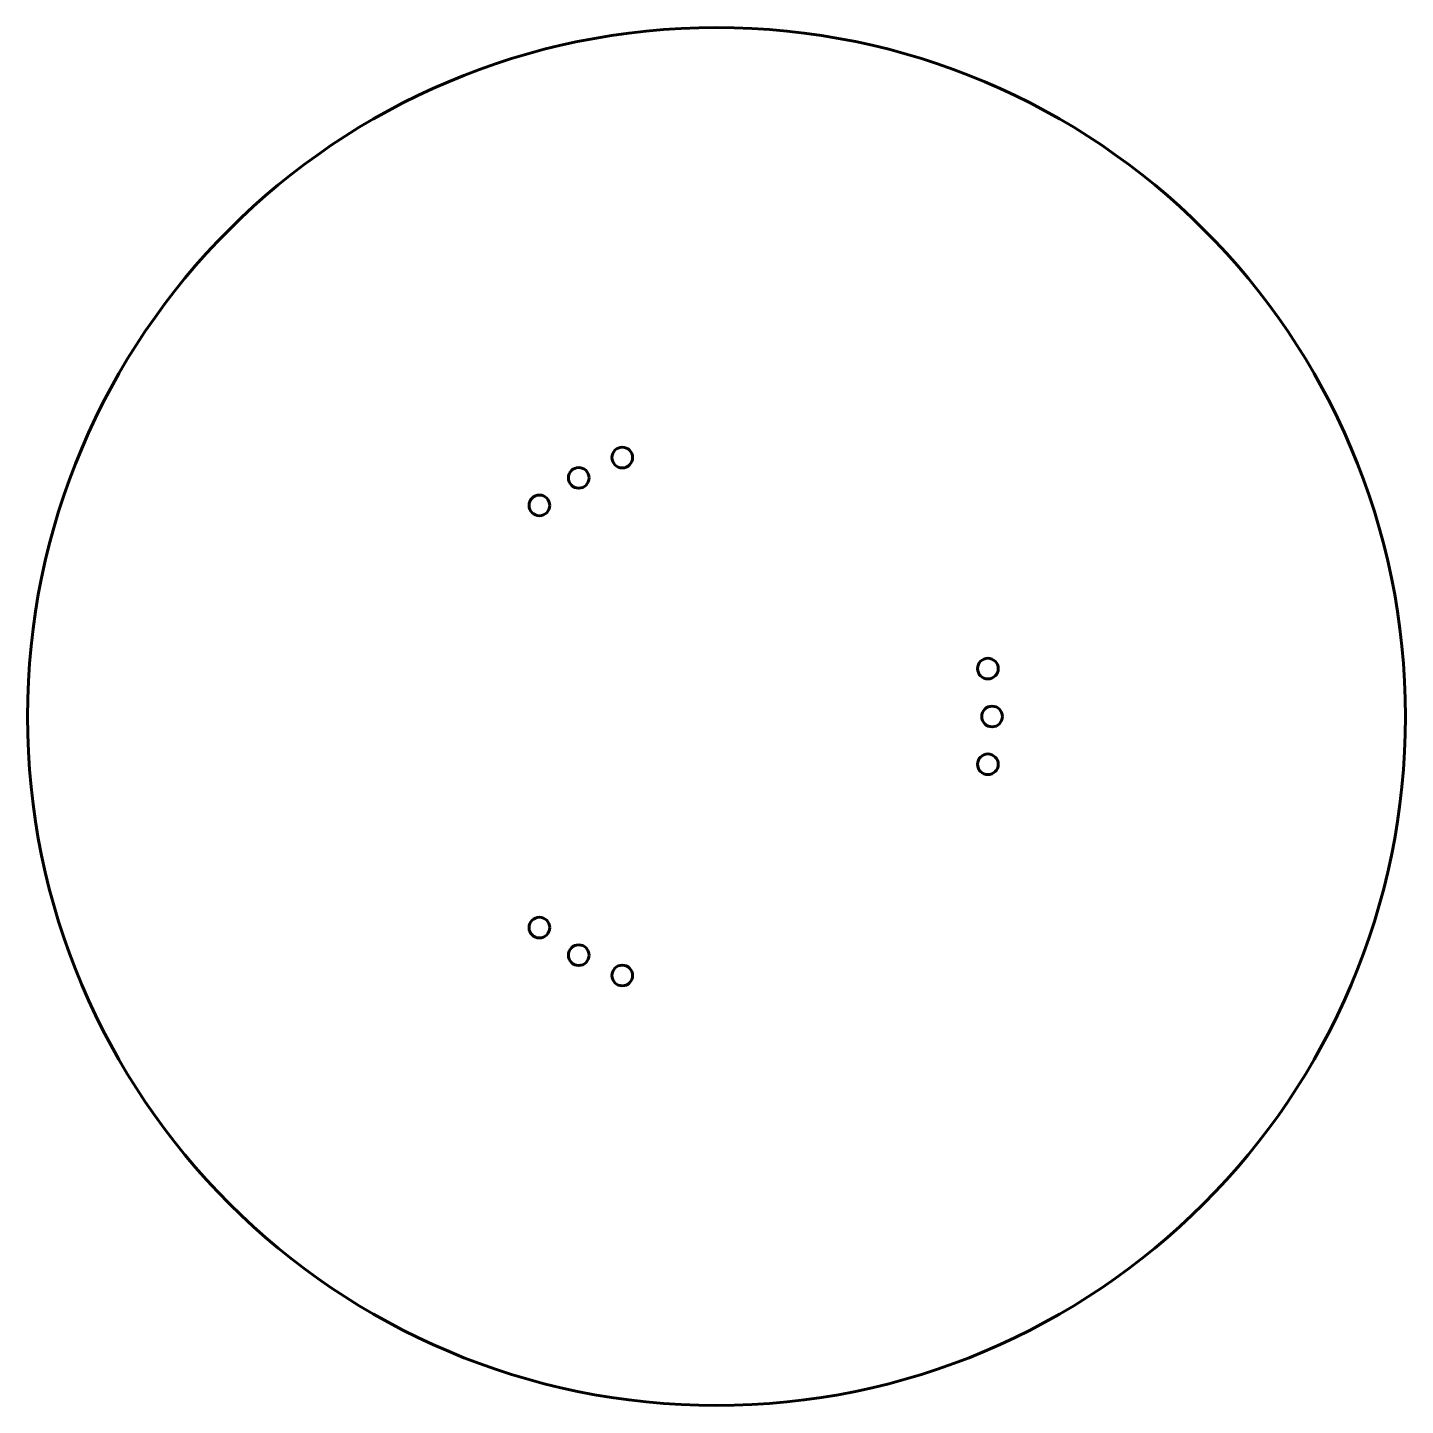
# Model space of a CAD drawing. Header units: millimetres. Extents: x 15 to 215, y 66 to 266.
import ezdxf

# ---------------------------------------------------------------- set-up
doc = ezdxf.new("R2010")
doc.units = ezdxf.units.MM
doc.linetypes.add('K5LT_BASIC', pattern=[0])

msp = doc.modelspace()

# ---------------------------------------------------------------- linework, layer by layer
at = {"color": 150, "linetype": 'K5LT_BASIC', "lineweight": 60}
for centre, radius in [((114.63, 166.35), 100), ((100.95, 203.94), 1.5), ((94.63, 200.99), 1.5), ((88.92, 196.99), 1.5), ((154.02, 173.3), 1.5), ((154.63, 166.35), 1.5), ((154.02, 159.41), 1.5), ((88.92, 135.71), 1.5), ((94.63, 131.71), 1.5), ((100.95, 128.76), 1.5)]:
    msp.add_circle(centre, radius, dxfattribs=at)

doc.saveas('drawing.dxf')
